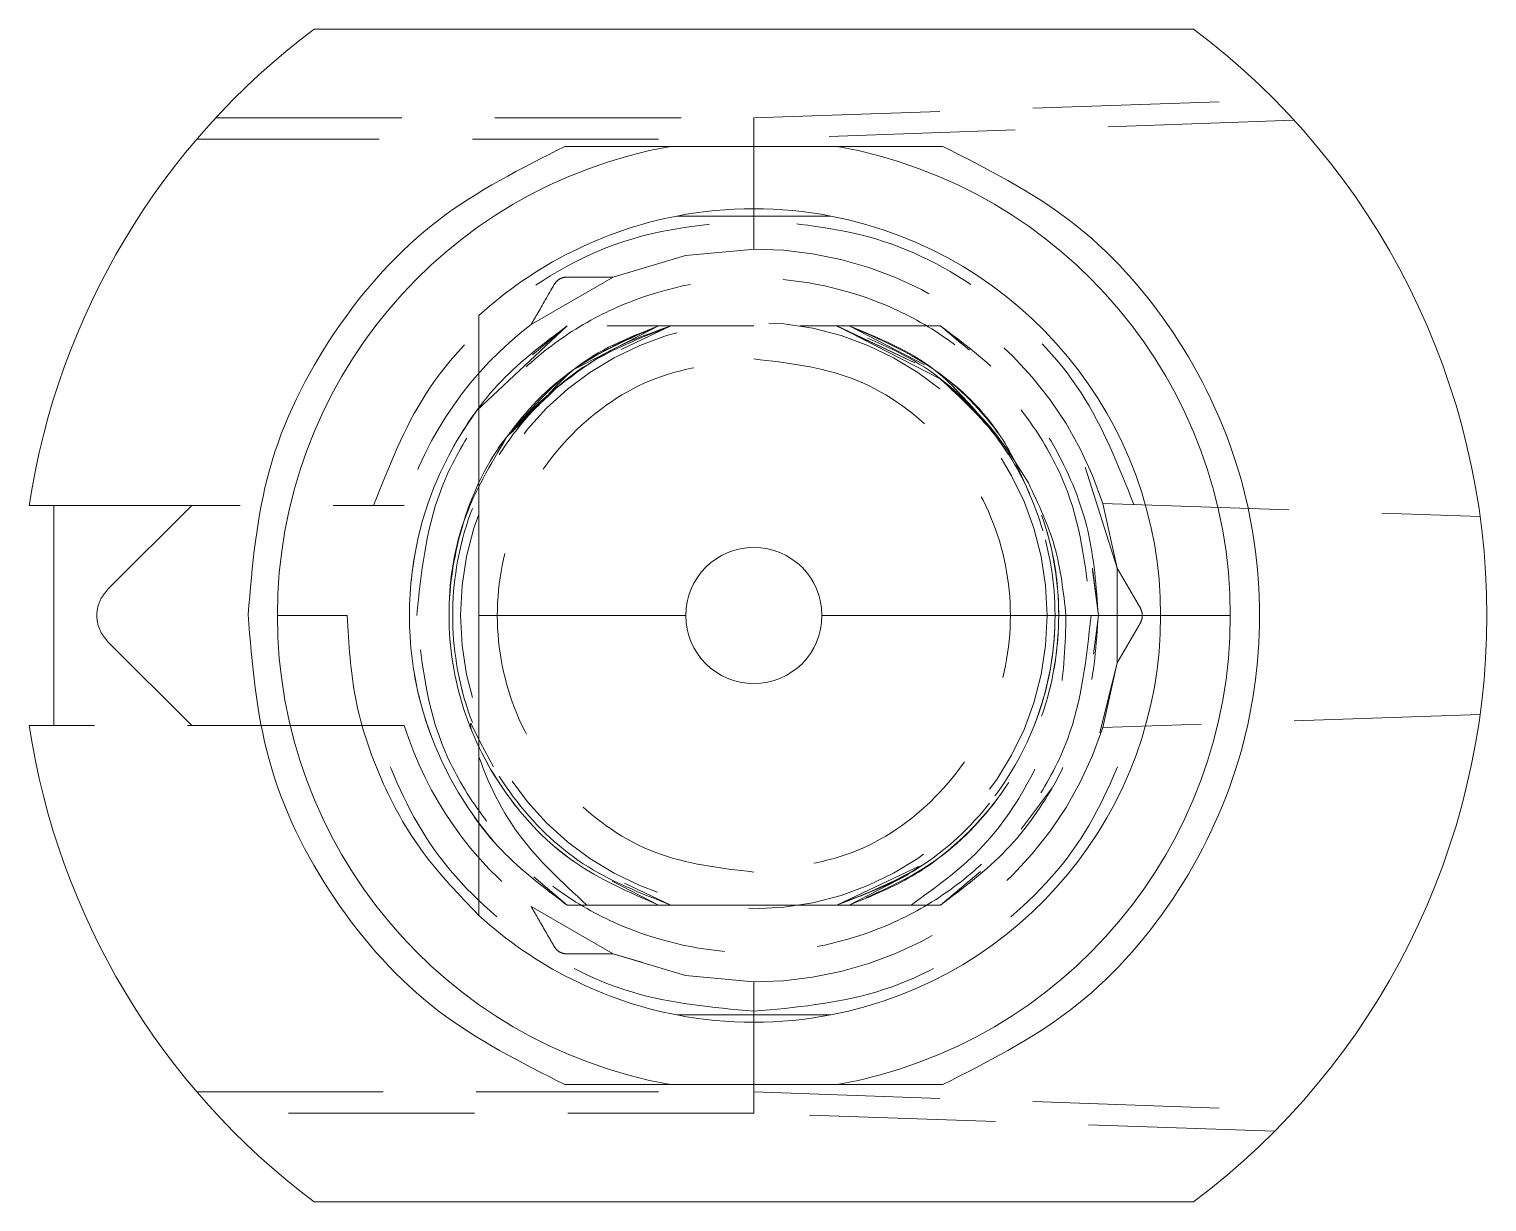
# Model space of a CAD drawing. Header units: millimetres. Extents: x -17 to 589, y 5 to 415.
# Drawn here: x 298.97 to 308.91, y 316.99 to 324.99 of the extents above; entities that cross this region are included whole.
import ezdxf

# ---------------------------------------------------------------- set-up
doc = ezdxf.new("R2010")
doc.units = ezdxf.units.MM
doc.linetypes.add('HIDDEN', pattern=[1.905, 1.27, -0.635])

msp = doc.modelspace()

# ---------------------------------------------------------------- linework, layer by layer
at = {"color": 7, "linetype": 'Continuous', "lineweight": 15}
for p, q in [((306.9119, 324.9889), (300.9119, 324.9889)), ((298.9685, 321.7389), (299.1369, 321.7389)), ((299.1369, 321.7389), (299.1369, 320.2389)), ((300.6619, 320.9889), (301.1369, 320.9889)), ((303.4472, 320.9889), (302.0369, 320.9889)), ((306.6869, 320.9889), (304.3767, 320.9889)), ((306.6869, 320.9889), (307.1619, 320.9889)), ((298.9685, 320.2389), (299.1369, 320.2389)), ((300.9119, 316.9889), (306.9119, 316.9889))]:
    msp.add_line(p, q, dxfattribs=at)
at = {"color": 7, "linetype": 'HIDDEN', "lineweight": 0}
for p, q in [((303.9119, 324.3833), (307.4644, 324.5074)), ((300.2406, 324.3832), (303.9119, 324.3832)), ((303.9119, 324.2389), (303.9119, 324.3833)), ((307.5976, 324.3676), (303.9119, 324.2389)), ((303.2616, 324.2389), (300.1123, 324.2389)), ((303.9119, 323.6889), (303.9119, 324.2389)), ((303.9119, 323.6889), (303.9119, 323.4889)), ((304.4363, 323.7139), (304.4363, 323.7139)), ((302.952, 323.2973), (302.3928, 322.9744)), ((302.3928, 322.9744), (302.5503, 323.2473)), ((302.0227, 322.3865), (302.6384, 322.9639)), ((302.6384, 322.9639), (302.4024, 322.7661)), ((302.6893, 322.67), (303.261, 322.9639)), ((302.6893, 322.6699), (303.261, 322.9639)), ((302.911, 322.9639), (303.261, 322.9639)), ((303.0069, 322.8041), (303.3459, 322.9639)), ((303.3459, 322.9639), (303.007, 322.8041)), ((303.261, 322.9639), (303.0199, 322.8399)), ((303.5967, 322.9639), (303.3459, 322.9639)), ((303.8304, 322.9639), (303.5967, 322.9639)), ((303.9119, 322.9639), (303.6439, 322.9639)), ((304.4779, 322.9639), (304.2272, 322.9639)), ((304.4779, 322.9639), (305.1834, 322.6027)), ((304.4779, 322.9639), (304.9478, 322.7423)), ((304.9478, 322.7424), (304.4779, 322.9639)), ((304.4779, 322.9639), (305.01, 322.713)), ((305.01, 322.713), (304.4779, 322.9639)), ((304.4779, 322.9638), (305.01, 322.713)), ((305.01, 322.713), (304.4779, 322.9638)), ((305.1855, 322.9639), (304.5628, 322.9639)), ((305.0098, 322.7341), (304.5628, 322.9639)), ((304.5628, 322.9639), (305.0769, 322.6996)), ((305.0769, 322.6996), (304.5628, 322.9639)), ((304.5628, 322.9639), (305.0769, 322.6996)), ((304.9129, 322.9639), (305.1855, 322.9639)), ((305.3248, 322.8471), (305.1855, 322.9639)), ((305.3829, 322.7985), (305.1855, 322.9639)), ((306.391, 321.3118), (306.1708, 321.9999)), ((299.1369, 321.7389), (301.3182, 321.7389)), ((299.5039, 321.1657), (300.0771, 321.7389)), ((306.292, 321.7538), (308.8662, 321.6639)), ((306.292, 321.7538), (306.391, 321.3118)), ((306.2619, 320.9889), (306.2213, 321.3126)), ((306.2619, 320.9889), (306.223, 321.2992)), ((306.391, 321.3118), (306.5485, 321.0389)), ((306.391, 320.666), (306.391, 321.3118)), ((306.2287, 320.724), (306.2619, 320.9889)), ((306.5485, 320.9389), (306.391, 320.666)), ((300.0771, 320.2389), (299.5039, 320.8121)), ((306.2719, 320.1881), (306.391, 320.666)), ((306.391, 320.666), (306.292, 320.224)), ((308.8662, 320.3139), (306.292, 320.224)), ((301.3182, 320.2389), (299.1369, 320.2389)), ((305.7364, 319.5323), (305.9471, 319.8139)), ((302.41, 319.2053), (302.6384, 319.0139)), ((305.0344, 319.2763), (304.4779, 319.0139)), ((304.4779, 319.0139), (305.0344, 319.2763)), ((305.0344, 319.2763), (304.4779, 319.0139)), ((304.4779, 319.0139), (305.0344, 319.2763)), ((304.5628, 319.0139), (304.9663, 319.2213)), ((305.1855, 319.0139), (305.4589, 319.2431)), ((302.4601, 319.1633), (302.6384, 319.0139)), ((302.9462, 319.1758), (303.261, 319.0139)), ((303.3459, 319.0139), (303.0286, 319.1635)), ((303.033, 319.1614), (303.3459, 319.0139)), ((302.3928, 319.0034), (302.952, 318.6805)), ((302.6384, 319.0139), (303.261, 319.0139)), ((303.261, 319.0139), (302.6384, 319.0139)), ((302.6384, 319.0139), (303.5967, 319.0139)), ((303.5967, 319.0139), (304.2272, 319.0139)), ((304.2272, 319.0139), (304.9845, 319.0139)), ((304.9845, 319.0139), (304.5628, 319.0139)), ((304.5629, 319.0139), (305.1855, 319.0139)), ((302.952, 318.6805), (302.6369, 318.6805)), ((302.952, 318.6805), (303.1542, 318.6225)), ((303.9119, 318.4889), (303.9119, 318.2889)), ((303.9119, 317.7389), (303.9119, 318.2889)), ((300.1123, 317.7389), (303.2616, 317.7389)), ((303.9119, 317.7389), (307.5976, 317.6102)), ((303.9119, 317.7389), (303.9119, 317.5945)), ((303.9119, 317.5946), (300.2406, 317.5946)), ((307.4644, 317.4704), (303.9119, 317.5945))]:
    msp.add_line(p, q, dxfattribs=at)
at = {"color": 7, "linetype": 'HIDDEN', "lineweight": 0, "flags": 128}
for points in [[(302.952, 323.2973), (303.4463, 323.4452), (303.9204, 323.4889)], [(302.6384, 322.9639), (302.6384, 322.9639)], [(303.3459, 322.9639), (303.3459, 322.9639)], [(303.3459, 322.9639), (303.3459, 322.9639)], [(303.3459, 322.9639), (303.3459, 322.9639)], [(303.3459, 322.9639), (303.3459, 322.9639)], [(303.3459, 322.9639), (303.3459, 322.9639)], [(304.4779, 322.9639), (304.4779, 322.9639)], [(304.4779, 322.9639), (304.4779, 322.9639)], [(304.4779, 322.9639), (304.4779, 322.9639)], [(304.4779, 322.9639), (304.4779, 322.9639)], [(304.4779, 322.9639), (304.4779, 322.9639)], [(304.4779, 322.9639), (304.4779, 322.9639)], [(304.4779, 322.9639), (304.4779, 322.9639)], [(304.4779, 322.9639), (304.4779, 322.9639)], [(305.1855, 322.9639), (305.1855, 322.9639)], [(301.9827, 320.2128), (301.9789, 320.2414), (301.9788, 320.2503), (301.9791, 320.2516), (301.9795, 320.2525), (301.9796, 320.2526), (301.9797, 320.2527), (301.9797, 320.2527), (301.9797, 320.2527), (301.9797, 320.2527), (301.9797, 320.2527), (301.9797, 320.2527), (301.9797, 320.2527), (301.9794, 320.2527), (301.9794, 320.2527), (301.9793, 320.2527), (301.9793, 320.2527), (301.9793, 320.2527), (301.9794, 320.2527), (301.9794, 320.2527), (301.9796, 320.2528), (301.9798, 320.2528), (301.9799, 320.2528), (301.98, 320.2529), (301.98, 320.2529), (301.98, 320.2529), (301.98, 320.2529), (301.98, 320.2529), (301.9803, 320.2529), (301.9807, 320.2528), (301.9814, 320.2524), (301.984, 320.2495), (302.0482, 320.12), (302.1354, 319.957)], [(305.6912, 319.9617), (305.6912, 319.9617)], [(304.9392, 319.2097), (304.9392, 319.2097)], [(302.6384, 319.0139), (302.6384, 319.0139)], [(302.6384, 319.0139), (302.6384, 319.0139)], [(302.6384, 319.0139), (302.6384, 319.0139)], [(302.6384, 319.0139), (302.6384, 319.0139)], [(302.6384, 319.0139), (302.6384, 319.0139)], [(302.6384, 319.0139), (302.6384, 319.0139)], [(302.6384, 319.0139), (302.6384, 319.0139)], [(302.6384, 319.0139), (302.6384, 319.0139)], [(303.5967, 319.0139), (303.5967, 319.0139)], [(304.2272, 319.0139), (304.2272, 319.0139)], [(305.1855, 319.0139), (305.1855, 319.0139)], [(305.1855, 319.0139), (305.1855, 319.0139)], [(305.1855, 319.0139), (305.1855, 319.0139)], [(305.1855, 319.0139), (305.1855, 319.0139)], [(305.1855, 319.0139), (305.1855, 319.0139)], [(305.1855, 319.0139), (305.1855, 319.0139)], [(305.1855, 319.0139), (305.1855, 319.0139)], [(303.9119, 318.4889), (303.4463, 318.5326), (302.952, 318.6805)]]:
    msp.add_lwpolyline(points, dxfattribs=at)
at = {"color": 7, "linetype": 'HIDDEN', "lineweight": 0}
msp.add_circle((303.9119, 320.9889), 2, dxfattribs=at)
at = {"color": 7, "linetype": 'Continuous', "lineweight": 15}
for radius, start, end in [(5, 126.8699, 171.37307), (5, 306.8699, 53.1301), (3.25, 100.06327, 180), (3.25, 0, 79.93673), (2.775, 79.10676, 100.89295), (2.775, 100.89324, 132.50663), (2.775, 0, 79.10705), (0.4648, 0, 180), (3.25, 180, 259.93673), (0.4648, 180, 0), (2.775, 280.89295, 0), (3.25, 280.06327, 0), (5, 188.62693, 233.1301), (2.775, 227.49336, 259.10705), (2.775, 259.10668, 280.89376)]:
    msp.add_arc((303.9119, 320.9889), radius, start, end, dxfattribs=at)
at = {"color": 7, "linetype": 'HIDDEN', "lineweight": 0}
for radius, start, end in [(2.5, 17.81569, 90), (2.5, 127.42024, 162.5424), (2.35, 143.50581, 237.18508), (2.5, 197.4576, 232.57976), (2.5, 270, 342.18431)]:
    msp.add_arc((303.9119, 320.9889), radius, start, end, dxfattribs=at)
at = {"color": 7, "linetype": 'Continuous', "lineweight": 15}
for points, knots in [([(300.4619, 320.9949), (300.4906, 321.3284), (300.5491, 322.0106), (301.0153, 322.9484), (301.7122, 323.73), (302.3236, 324.0382), (302.6225, 324.1889)], [0, 0, 0, 0, 0.244424, 0.5, 0.755576, 1, 1, 1, 1]), ([(302.6225, 324.1889), (302.757, 324.1889), (302.9308, 324.1889), (303.1251, 324.1889), (303.2057, 324.1889), (303.2597, 324.1889), (303.2993, 324.1889), (303.3255, 324.1889), (303.3396, 324.1889), (303.3437, 324.1889), (303.344, 324.1889), (303.344, 324.1889)], [0, 0, 0, 0, 0.5219302, 0.6747067, 0.7796367, 0.8517307, 0.9016652, 0.9545658, 0.9758811, 0.9930943, 1, 1, 1, 1]), ([(303.344, 324.1889), (303.52, 324.1889), (303.8724, 324.1889), (304.2655, 324.1889), (304.4579, 324.1889), (304.4798, 324.1889)], [0, 0, 0, 0, 0.4691, 0.939613, 1, 1, 1, 1]), ([(304.4798, 324.1889), (304.4803, 324.1889), (304.4815, 324.1889), (304.4933, 324.1889), (304.5367, 324.1889), (304.7332, 324.1889), (304.9671, 324.1889), (305.1633, 324.1889), (305.2013, 324.1889)], [0, 0, 0, 0, 0.0169294, 0.0393005, 0.081695, 0.2361978, 0.8521567, 1, 1, 1, 1]), ([(305.2013, 324.1889), (305.5003, 324.038), (306.112, 323.7292), (306.8141, 322.9459), (307.2626, 322.0062), (307.4105, 320.9889), (307.2626, 319.9716), (306.8141, 319.0319), (306.112, 318.2486), (305.5003, 317.9398), (305.2013, 317.7889)], [0, 0, 0, 0, 0.122204, 0.25, 0.377796, 0.5, 0.622204, 0.75, 0.877796, 1, 1, 1, 1]), ([(304.4363, 323.7139), (304.1462, 323.7139), (303.7931, 323.7139), (303.4489, 323.7139), (303.3875, 323.7139)], [0, 0, 0, 0, 0.821486, 1, 1, 1, 1]), ([(302.0369, 323.0346), (302.0369, 322.597), (302.0369, 321.9941), (302.0369, 321.2052), (302.0369, 320.9889)], [0, 0, 0, 0, 0.725757, 1, 1, 1, 1]), ([(302.6225, 317.7889), (302.3228, 317.9401), (301.7097, 318.2494), (301.0117, 319.0343), (300.5461, 319.976), (300.4896, 320.6604), (300.4619, 320.9949)], [0, 0, 0, 0, 0.24439, 0.5, 0.75561, 1, 1, 1, 1]), ([(301.1369, 320.9889), (301.1483, 320.7971), (301.1712, 320.4136), (301.356, 319.8644), (301.636, 319.3572), (301.9033, 319.0812), (302.0369, 318.9432)], [0, 0, 0, 0, 0.25, 0.5, 0.75, 1, 1, 1, 1]), ([(302.0369, 320.9889), (302.0369, 320.794), (302.0369, 320.2896), (302.0369, 319.6078), (302.0369, 319.1588), (302.0369, 318.9432)], [0, 0, 0, 0, 0.246526, 0.63814, 1, 1, 1, 1]), ([(303.3875, 318.2639), (303.6776, 318.2639), (304.0307, 318.2639), (304.3749, 318.2639), (304.4363, 318.2639)], [0, 0, 0, 0, 0.821497, 1, 1, 1, 1]), ([(302.6225, 317.7889), (302.757, 317.7889), (302.9308, 317.7889), (303.1251, 317.7889), (303.2057, 317.7889), (303.2597, 317.7889), (303.2993, 317.7889), (303.3255, 317.7889), (303.3396, 317.7889), (303.3437, 317.7889), (303.344, 317.7889), (303.344, 317.7889)], [0, 0, 0, 0, 0.52193, 0.674707, 0.779637, 0.851731, 0.901665, 0.954566, 0.975881, 0.993094, 1, 1, 1, 1]), ([(303.344, 317.7889), (303.52, 317.7889), (303.8724, 317.7889), (304.2655, 317.7889), (304.4579, 317.7889), (304.4798, 317.7889)], [0, 0, 0, 0, 0.4691, 0.939613, 1, 1, 1, 1]), ([(304.4798, 317.7889), (304.4803, 317.7889), (304.4815, 317.7889), (304.4933, 317.7889), (304.5367, 317.7889), (304.7332, 317.7889), (304.9671, 317.7889), (305.1633, 317.7889), (305.2013, 317.7889)], [0, 0, 0, 0, 0.016929, 0.039301, 0.081695, 0.236198, 0.852157, 1, 1, 1, 1])]:
    msp.add_open_spline(points, degree=3, knots=knots, dxfattribs=at)
at = {"color": 7, "linetype": 'HIDDEN', "lineweight": 0}
for points, knots in [([(301.3182, 321.7389), (301.4214, 322.0032), (301.6336, 322.5461), (302.2628, 323.1824), (303.0489, 323.6101), (303.6294, 323.6631), (303.9119, 323.6889)], [0, 0, 0, 0, 0.2433924, 0.5, 0.7566076, 1, 1, 1, 1]), ([(306.5035, 321.7464), (306.3997, 322.0099), (306.1866, 322.551), (305.5577, 323.1846), (304.7731, 323.6105), (304.1939, 323.6632), (303.9119, 323.6889)], [0, 0, 0, 0, 0.243423, 0.5, 0.756577, 1, 1, 1, 1]), ([(301.6119, 320.9889), (301.6428, 321.2781), (301.6905, 321.7246), (301.9768, 322.2608), (302.274, 322.6262), (302.64, 322.9254), (303.176, 323.2027), (303.9119, 323.3447), (304.6477, 323.2027), (305.1837, 322.9255), (305.5496, 322.6264), (305.8469, 322.2609), (306.1333, 321.7248), (306.181, 321.2781), (306.2119, 320.9889)], [0, 0, 0, 0, 0.1197215, 0.1848235, 0.25, 0.315102, 0.3802785, 0.5, 0.6197215, 0.6848235, 0.75, 0.815102, 0.8802785, 1, 1, 1, 1]), ([(302.5503, 323.2473), (302.5552, 323.2545), (302.5651, 323.2689), (302.5864, 323.2847), (302.6108, 323.2953), (302.6282, 323.2966), (302.6369, 323.2973)], [0, 0, 0, 0, 0.2508005, 0.5000001, 0.7491996, 1, 1, 1, 1]), ([(302.6369, 323.2973), (302.6292, 323.297), (302.6188, 323.2966), (302.6015, 323.291), (302.5932, 323.2873), (302.5874, 323.2842), (302.5817, 323.2807), (302.5741, 323.2753), (302.5601, 323.2629), (302.5545, 323.2539), (302.5503, 323.2473)], [0, 0, 0, 0, 0.300148, 0.406676, 0.452606, 0.495873, 0.540099, 0.586724, 0.694539, 1, 1, 1, 1]), ([(302.6369, 323.2973), (302.719, 323.2973), (302.8273, 323.2973), (302.9238, 323.2973), (302.9484, 323.2973), (302.9508, 323.2973), (302.952, 323.2973)], [0, 0, 0, 0, 0.638718, 0.843747, 0.925001, 1, 1, 1, 1]), ([(302.5503, 323.2473), (302.5093, 323.1762), (302.4551, 323.0823), (302.4069, 322.9988), (302.3946, 322.9775), (302.3934, 322.9754), (302.3928, 322.9744)], [0, 0, 0, 0, 0.638721, 0.843752, 0.925004, 1, 1, 1, 1]), ([(303.261, 322.9639), (303.0611, 322.8772), (302.6613, 322.7037), (302.2001, 322.2254), (301.9007, 321.6405), (301.7983, 320.9889), (301.9007, 320.3373), (302.2, 319.7524), (302.6612, 319.2741), (303.0611, 319.1006), (303.261, 319.0139)], [0, 0, 0, 0, 0.125, 0.25, 0.375, 0.5, 0.625, 0.75, 0.875, 1, 1, 1, 1]), ([(303.3459, 319.0139), (303.1391, 319.0948), (302.7254, 319.2566), (302.2432, 319.7331), (301.9293, 320.3249), (301.8215, 320.9889), (301.9293, 321.6529), (302.2432, 322.2446), (302.7254, 322.7212), (303.1391, 322.883), (303.3459, 322.9639)], [0, 0, 0, 0, 0.125, 0.25, 0.375, 0.5, 0.625, 0.75, 0.875, 1, 1, 1, 1]), ([(303.3459, 322.9639), (303.1391, 322.883), (302.7254, 322.7212), (302.2432, 322.2446), (301.9293, 321.6529), (301.8215, 320.9889), (301.9293, 320.3249), (302.2432, 319.7331), (302.7254, 319.2566), (303.1391, 319.0948), (303.3459, 319.0139)], [0, 0, 0, 0, 0.125, 0.25, 0.375, 0.5, 0.625, 0.75, 0.875, 1, 1, 1, 1]), ([(303.3459, 319.0139), (303.1391, 319.0949), (302.7254, 319.2567), (302.2432, 319.7332), (301.9293, 320.3249), (301.8216, 320.9889), (301.9293, 321.6529), (302.2432, 322.2446), (302.7254, 322.7211), (303.1391, 322.8829), (303.3459, 322.9639)], [0, 0, 0, 0, 0.125, 0.25, 0.375, 0.5, 0.625, 0.75, 0.875, 1, 1, 1, 1]), ([(303.3459, 322.9639), (303.1391, 322.8829), (302.7254, 322.7211), (302.2432, 322.2446), (301.9293, 321.6529), (301.8216, 320.9889), (301.9293, 320.3249), (302.2432, 319.7332), (302.7254, 319.2567), (303.1391, 319.0949), (303.3459, 319.0139)], [0, 0, 0, 0, 0.125, 0.25, 0.375, 0.5, 0.625, 0.75, 0.875, 1, 1, 1, 1]), ([(303.3459, 319.0139), (303.1391, 319.0949), (302.7254, 319.2567), (302.2432, 319.7332), (301.9293, 320.3249), (301.8216, 320.9889), (301.9293, 321.6529), (302.2432, 322.2446), (302.7254, 322.7211), (303.1391, 322.8829), (303.3459, 322.9639)], [0, 0, 0, 0, 0.125, 0.25, 0.375, 0.5, 0.625, 0.75, 0.875, 1, 1, 1, 1]), ([(303.3459, 322.9639), (303.1391, 322.8829), (302.7254, 322.7211), (302.2432, 322.2446), (301.9293, 321.6529), (301.8216, 320.9889), (301.9293, 320.3249), (302.2432, 319.7332), (302.7254, 319.2567), (303.1391, 319.0949), (303.3459, 319.0139)], [0, 0, 0, 0, 0.125, 0.25, 0.375, 0.5, 0.625, 0.75, 0.875, 1, 1, 1, 1]), ([(302.2402, 322.2257), (302.3817, 322.3883), (302.6647, 322.7135), (303.0623, 322.8804), (303.261, 322.9639)], [0, 0, 0, 0, 0.5, 1, 1, 1, 1]), ([(302.4678, 322.4498), (302.537, 322.5264), (302.7522, 322.7651), (303.0553, 322.8835), (303.261, 322.9639)], [0, 0, 0, 0, 0.321279, 1, 1, 1, 1]), ([(303.3459, 322.9639), (303.2067, 322.9157), (302.9283, 322.8193), (302.6942, 322.6403), (302.5772, 322.5508)], [0, 0, 0, 0, 0.500001, 1, 1, 1, 1]), ([(303.3459, 322.9639), (303.3456, 322.9639), (303.3448, 322.9639), (303.338, 322.9639), (303.3113, 322.9639), (303.2829, 322.9639), (303.261, 322.9639)], [0, 0, 0, 0, 0.068898, 0.145453, 0.344929, 1, 1, 1, 1]), ([(303.261, 322.9639), (303.2827, 322.9639), (303.3108, 322.9639), (303.338, 322.9639), (303.3448, 322.9639), (303.3456, 322.9639), (303.3459, 322.9639)], [0, 0, 0, 0, 0.659471, 0.855328, 0.930516, 1, 1, 1, 1]), ([(304.4779, 322.9639), (304.4783, 322.9639), (304.4791, 322.9639), (304.4859, 322.9639), (304.5125, 322.9639), (304.541, 322.9639), (304.5629, 322.9639)], [0, 0, 0, 0, 0.068868, 0.145416, 0.344909, 1, 1, 1, 1]), ([(304.5628, 322.9639), (304.5412, 322.9639), (304.5131, 322.9639), (304.4859, 322.9639), (304.479, 322.9639), (304.4783, 322.9639), (304.4779, 322.9639)], [0, 0, 0, 0, 0.659358, 0.855274, 0.930498, 1, 1, 1, 1]), ([(304.4779, 322.9639), (304.4783, 322.9639), (304.4791, 322.9639), (304.4859, 322.9639), (304.5125, 322.9639), (304.541, 322.9639), (304.5628, 322.9639)], [0, 0, 0, 0, 0.068948, 0.145582, 0.345171, 1, 1, 1, 1]), ([(304.4779, 319.0139), (304.6848, 319.0948), (305.0985, 319.2566), (305.5807, 319.7331), (305.8946, 320.3249), (306.0023, 320.9889), (305.8946, 321.6529), (305.5807, 322.2447), (305.0985, 322.7211), (304.6848, 322.883), (304.4779, 322.9639)], [0, 0, 0, 0, 0.125, 0.25, 0.375, 0.5, 0.625, 0.75, 0.875, 1, 1, 1, 1]), ([(304.5628, 322.9639), (304.7628, 322.8772), (305.1626, 322.7037), (305.6238, 322.2254), (305.9231, 321.6406), (306.0256, 320.9889), (305.9231, 320.3373), (305.6238, 319.7524), (305.1626, 319.274), (304.7628, 319.1006), (304.5629, 319.0139)], [0, 0, 0, 0, 0.125, 0.25, 0.375, 0.5, 0.625, 0.75, 0.875, 1, 1, 1, 1]), ([(305.7949, 321.8175), (305.7354, 321.9514), (305.5879, 322.2836), (305.1586, 322.7019), (304.7614, 322.8766), (304.5628, 322.9639)], [0, 0, 0, 0, 0.252266, 0.626133, 1, 1, 1, 1]), ([(304.5629, 322.9639), (304.7669, 322.8812), (305.1114, 322.7414), (305.3551, 322.4639), (305.4546, 322.3507)], [0, 0, 0, 0, 0.59211, 1, 1, 1, 1]), ([(305.1834, 322.6027), (305.3217, 322.4746), (305.5984, 322.2185), (305.8617, 321.71), (305.986, 321.1561), (305.9532, 320.5876), (305.7683, 320.049), (305.4437, 319.5834), (305.0074, 319.2124), (304.6544, 319.0801), (304.4779, 319.0139)], [0, 0, 0, 0, 0.125, 0.25, 0.375001, 0.500001, 0.625001, 0.750001, 0.875, 1, 1, 1, 1]), ([(305.7844, 321.8935), (305.7018, 322.0276), (305.5375, 322.2945), (305.3011, 322.5003), (305.1834, 322.6027)], [0, 0, 0, 0, 0.502467, 1, 1, 1, 1]), ([(303.261, 319.0139), (303.0611, 319.1006), (302.6613, 319.274), (302.2, 319.7525), (301.901, 320.337), (301.7974, 320.99), (301.9041, 321.6365), (302.159, 322.1797), (302.4336, 322.4271), (302.5465, 322.5288)], [0, 0, 0, 0, 0.149287, 0.298575, 0.447862, 0.59715, 0.746437, 0.895724, 1, 1, 1, 1]), ([(303.261, 319.0139), (303.0611, 319.1006), (302.6613, 319.274), (302.2, 319.7525), (301.901, 320.337), (301.7974, 320.99), (301.9042, 321.6364), (302.157, 322.1766), (302.4286, 322.4216), (302.5386, 322.5209)], [0, 0, 0, 0, 0.149669, 0.299339, 0.449008, 0.598677, 0.748346, 0.898016, 1, 1, 1, 1]), ([(302.5366, 322.5188), (302.4273, 322.4202), (302.1565, 322.1758), (301.9042, 321.6364), (301.7974, 320.99), (301.901, 320.3369), (302.2, 319.7525), (302.6612, 319.274), (303.0611, 319.1006), (303.261, 319.0139)], [0, 0, 0, 0, 0.101378, 0.251148, 0.400918, 0.550689, 0.700459, 0.85023, 1, 1, 1, 1]), ([(302.5772, 322.5508), (302.4851, 322.4642), (302.3769, 322.3625), (302.2728, 322.2489), (302.2509, 322.2294), (302.244, 322.2256), (302.2417, 322.2252), (302.2407, 322.2254), (302.2404, 322.2256), (302.2402, 322.2257)], [0, 0, 0, 0, 0.805359, 0.945967, 0.982692, 0.993233, 0.996919, 0.998502, 1, 1, 1, 1]), ([(303.261, 319.0139), (303.0611, 319.1006), (302.6613, 319.274), (302.1999, 319.7525), (301.9011, 320.3369), (301.797, 320.9903), (301.9054, 321.6354), (302.1388, 322.1484), (302.3835, 322.3725), (302.4678, 322.4498)], [0, 0, 0, 0, 0.153218, 0.306436, 0.459655, 0.612873, 0.766091, 0.919309, 1, 1, 1, 1]), ([(302.227, 322.2076), (302.1159, 322.0202), (301.8935, 321.6453), (301.8002, 320.9876), (301.9002, 320.3376), (302.2002, 319.7523), (302.6612, 319.2741), (303.0611, 319.1006), (303.261, 319.0139)], [0, 0, 0, 0, 0.166667, 0.333333, 0.5, 0.666667, 0.833333, 1, 1, 1, 1]), ([(304.5628, 319.0139), (304.7001, 319.0687), (304.9746, 319.1783), (305.3305, 319.4483), (305.6246, 319.7814), (305.8407, 320.1707), (305.9704, 320.5966), (306.0055, 321.0396), (305.9523, 321.4831), (305.8404, 321.7567), (305.7844, 321.8935)], [0, 0, 0, 0, 0.125, 0.25, 0.375, 0.5, 0.625, 0.75, 0.875, 1, 1, 1, 1]), ([(305.7844, 321.8935), (305.8524, 321.7508), (305.9893, 321.4639), (306.0237, 321.1479), (306.041, 320.9889)], [0, 0, 0, 0, 0.4970634, 1, 1, 1, 1]), ([(301.3182, 321.7389), (301.3459, 321.7389), (301.401, 321.7389), (301.4692, 321.7389), (301.5184, 321.7389), (301.5242, 321.7389), (301.5271, 321.7389)], [0, 0, 0, 0, 0.258105, 0.512595, 0.755594, 1, 1, 1, 1]), ([(306.2119, 320.9889), (306.181, 320.6997), (306.1333, 320.2532), (305.847, 319.717), (305.5499, 319.3516), (305.1838, 319.0524), (304.6478, 318.7751), (303.9119, 318.6331), (303.1762, 318.7751), (302.6402, 319.0523), (302.2742, 319.3514), (301.9769, 319.7169), (301.6905, 320.253), (301.6428, 320.6997), (301.6119, 320.9889)], [0, 0, 0, 0, 0.119721, 0.184824, 0.25, 0.315102, 0.380279, 0.5, 0.619721, 0.684824, 0.75, 0.815102, 0.880279, 1, 1, 1, 1]), ([(304.9845, 319.0139), (305.1475, 319.1311), (305.4711, 319.3639), (305.8119, 319.8569), (306.0257, 320.4083), (306.0359, 320.7963), (306.041, 320.9889)], [0, 0, 0, 0, 0.255054, 0.506739, 0.755054, 1, 1, 1, 1]), ([(303.9119, 318.2889), (303.6294, 318.3147), (303.0489, 318.3677), (302.2628, 318.7954), (301.6336, 319.4317), (301.4214, 319.9746), (301.3182, 320.2389)], [0, 0, 0, 0, 0.2433924, 0.5, 0.7566076, 1, 1, 1, 1]), ([(301.3182, 320.2389), (301.346, 320.2389), (301.4012, 320.2389), (301.4694, 320.2389), (301.5185, 320.2389), (301.5242, 320.2389), (301.5271, 320.2389)], [0, 0, 0, 0, 0.2586201, 0.5136175, 0.7560903, 1, 1, 1, 1]), ([(302.7729, 319.0139), (302.6061, 319.1666), (302.2724, 319.4721), (302.0582, 319.9245), (301.992, 320.1772), (301.9827, 320.2128)], [0, 0, 0, 0, 0.461832, 0.924144, 1, 1, 1, 1]), ([(303.9119, 318.2889), (304.1939, 318.3146), (304.7731, 318.3673), (305.5577, 318.7932), (306.1866, 319.4268), (306.3997, 319.9679), (306.5035, 320.2314)], [0, 0, 0, 0, 0.2434225, 0.5, 0.7565775, 1, 1, 1, 1]), ([(302.3928, 319.0034), (302.3934, 319.0024), (302.3946, 319.0003), (302.4069, 318.9789), (302.4371, 318.9267), (302.4874, 318.8396), (302.5282, 318.7688), (302.5503, 318.7305)], [0, 0, 0, 0, 0.074114, 0.154923, 0.35991, 0.65372, 1, 1, 1, 1]), ([(303.261, 319.0139), (303.2827, 319.0139), (303.3107, 319.0139), (303.3379, 319.0139), (303.3448, 319.0139), (303.3456, 319.0139), (303.3459, 319.0139)], [0, 0, 0, 0, 0.659326, 0.855277, 0.93051, 1, 1, 1, 1]), ([(303.3459, 319.0139), (303.3456, 319.0139), (303.3448, 319.0139), (303.338, 319.0139), (303.3114, 319.0139), (303.2829, 319.0139), (303.261, 319.0139)], [0, 0, 0, 0, 0.0688397, 0.1453138, 0.3446789, 1, 1, 1, 1]), ([(303.261, 319.0139), (303.2827, 319.0139), (303.3108, 319.0139), (303.338, 319.0139), (303.3448, 319.0139), (303.3456, 319.0139), (303.3459, 319.0139)], [0, 0, 0, 0, 0.659561, 0.855379, 0.930537, 1, 1, 1, 1]), ([(304.4779, 319.0139), (304.4783, 319.0139), (304.479, 319.0139), (304.4859, 319.0139), (304.5125, 319.0139), (304.541, 319.0139), (304.5628, 319.0139)], [0, 0, 0, 0, 0.068863, 0.145381, 0.344814, 1, 1, 1, 1]), ([(304.4779, 319.0139), (304.4783, 319.0139), (304.4791, 319.0139), (304.4859, 319.0139), (304.5125, 319.0139), (304.541, 319.0139), (304.5628, 319.0139)], [0, 0, 0, 0, 0.068947, 0.145569, 0.345136, 1, 1, 1, 1]), ([(304.5629, 319.0139), (304.5412, 319.0139), (304.5131, 319.0139), (304.4859, 319.0139), (304.479, 319.0139), (304.4783, 319.0139), (304.4779, 319.0139)], [0, 0, 0, 0, 0.659587, 0.855421, 0.930569, 1, 1, 1, 1]), ([(302.6369, 318.6805), (302.6282, 318.6812), (302.6108, 318.6825), (302.5864, 318.693), (302.5651, 318.7089), (302.5552, 318.7233), (302.5503, 318.7305)], [0, 0, 0, 0, 0.250801, 0.5, 0.7492, 1, 1, 1, 1]), ([(302.5503, 318.7305), (302.5544, 318.724), (302.56, 318.7152), (302.5735, 318.703), (302.5808, 318.6977), (302.5864, 318.6942), (302.5922, 318.691), (302.6007, 318.6871), (302.6185, 318.6812), (302.6291, 318.6808), (302.6369, 318.6805)], [0, 0, 0, 0, 0.300148, 0.406676, 0.452606, 0.495873, 0.540099, 0.586724, 0.694539, 1, 1, 1, 1]), ([(302.6369, 318.6805), (302.719, 318.6805), (302.8273, 318.6805), (302.9238, 318.6805), (302.9484, 318.6805), (302.9508, 318.6805), (302.952, 318.6805)], [0, 0, 0, 0, 0.638677, 0.843739, 0.924999, 1, 1, 1, 1])]:
    msp.add_open_spline(points, degree=3, knots=knots, dxfattribs=at)
for points in [[(302.6384, 322.9639), (302.4818, 322.8461), (302.1686, 322.6105), (301.828, 322.1238), (301.6107, 321.5756), (301.5376, 320.9889), (301.6107, 320.4022), (301.828, 319.854), (302.1686, 319.3673), (302.4818, 319.1317), (302.6384, 319.0139)], [(303.3459, 322.9639), (303.2067, 322.9157), (302.9283, 322.8193), (302.6942, 322.6403), (302.5772, 322.5508)], [(306.2619, 320.9889), (306.2479, 321.1845), (306.2197, 321.5756), (305.9942, 322.1238), (305.6557, 322.6105), (305.3422, 322.8461), (305.1855, 322.9639)], [(306.2619, 320.9889), (306.2479, 321.1845), (306.2197, 321.5756), (305.9942, 322.1238), (305.6557, 322.6105), (305.3422, 322.8461), (305.1855, 322.9639)], [(303.9119, 319.2389), (303.6829, 319.2652), (303.2248, 319.3178), (302.6423, 319.7225), (302.253, 320.301), (302.1164, 320.9889), (302.253, 321.6768), (302.6423, 322.2553), (303.2248, 322.66), (303.6829, 322.7126), (303.9119, 322.7389)], [(303.9119, 322.7389), (304.141, 322.7126), (304.5991, 322.66), (305.1816, 322.2553), (305.5708, 321.6768), (305.7075, 320.9889), (305.5708, 320.301), (305.1816, 319.7225), (304.5991, 319.3178), (304.141, 319.2652), (303.9119, 319.2389)], [(299.5039, 320.8121), (299.4833, 320.8379), (299.4423, 320.8896), (299.4248, 320.9889), (299.4423, 321.0882), (299.4833, 321.1399), (299.5039, 321.1657)], [(305.1855, 319.0139), (305.3422, 319.1317), (305.6557, 319.3673), (305.9942, 319.854), (306.2197, 320.4022), (306.2479, 320.7933), (306.2619, 320.9889)], [(305.1855, 319.0139), (305.3422, 319.1317), (305.6557, 319.3673), (305.9942, 319.854), (306.2197, 320.4022), (306.2479, 320.7933), (306.2619, 320.9889)], [(306.5485, 321.0389), (306.5523, 321.031), (306.5599, 321.0152), (306.5629, 320.9889), (306.5599, 320.9626), (306.5523, 320.9468), (306.5485, 320.9389)]]:
    msp.add_open_spline(points, degree=3, dxfattribs=at)

doc.saveas('drawing.dxf')
